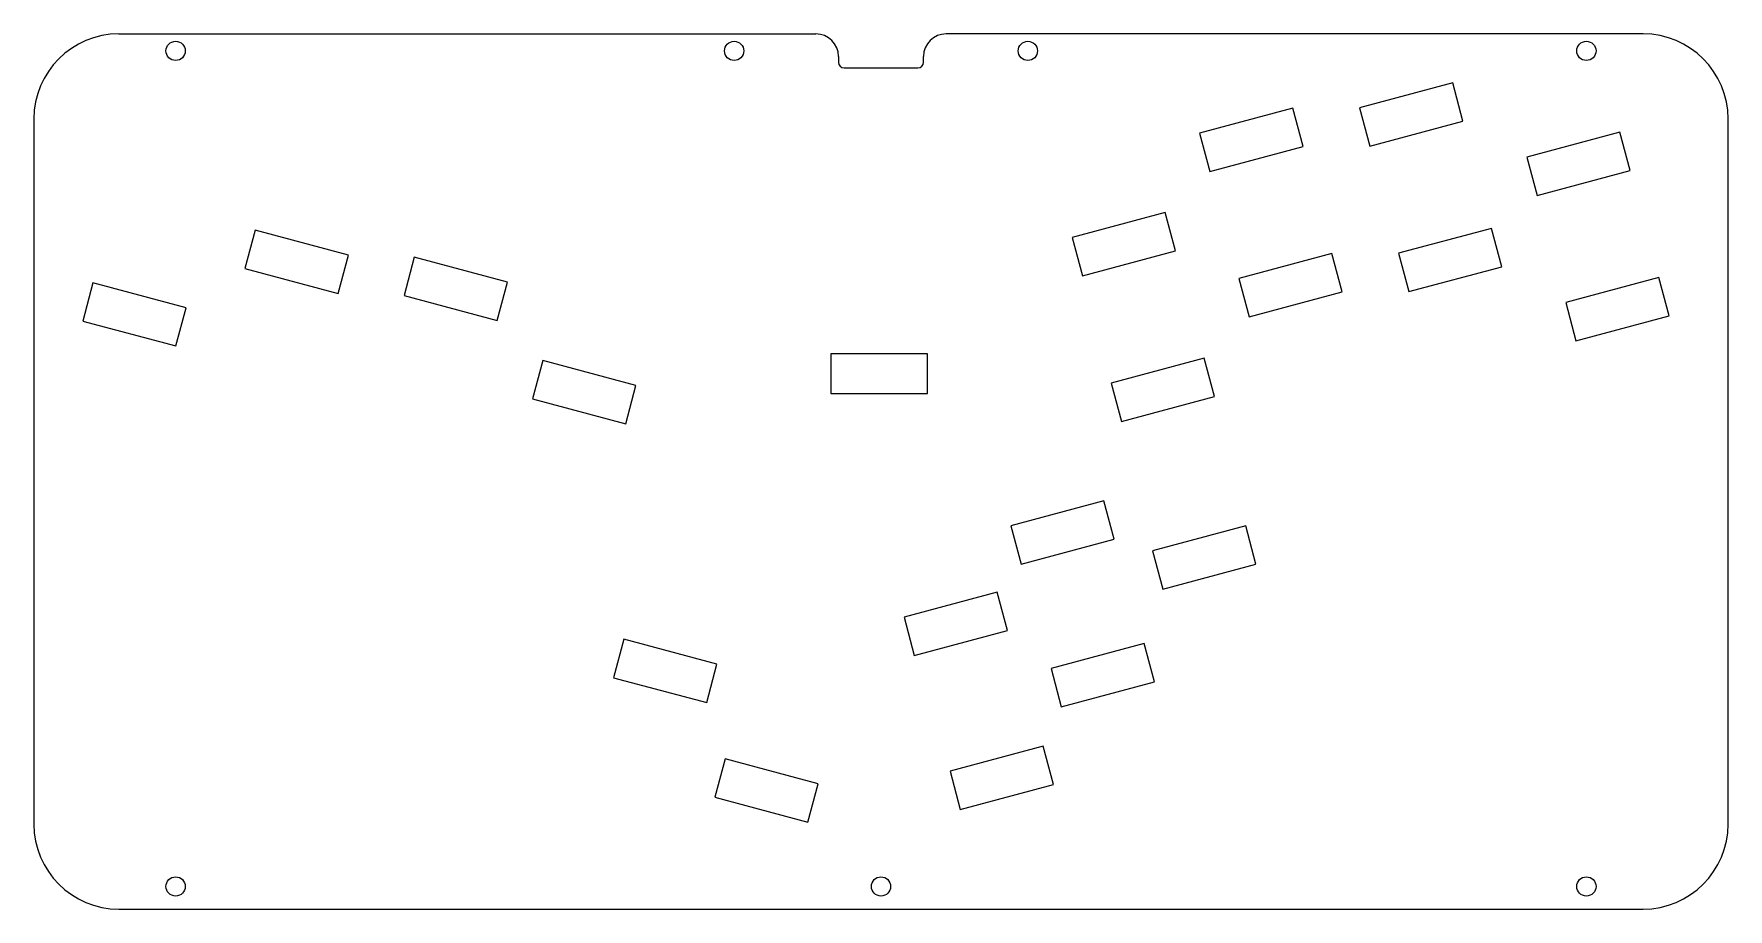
# Model space of a CAD drawing. Header units: inches. Extents: x 0 to 299, y 0 to 154.
import ezdxf

# ---------------------------------------------------------------- set-up
doc = ezdxf.new("R2010")
doc.units = ezdxf.units.IN
doc.header["$MEASUREMENT"] = 0

msp = doc.modelspace()

# ---------------------------------------------------------------- linework, layer by layer
for p, q in [((15, 154.4), (137.9, 154.4)), ((283.8, 154.4), (160.9, 154.4)), ((141.9, 150.4), (141.9, 149.4)), ((156.9, 149.4), (156.9, 150.4)), ((142.9, 148.4), (155.9, 148.4)), ((250.23, 145.76), (233.81, 141.36)), ((252.04, 139), (250.23, 145.76)), ((222.02, 141.27), (205.6, 136.87)), ((223.83, 134.51), (222.02, 141.27)), ((233.81, 141.36), (235.62, 134.6)), ((0, 139.4), (0, 15)), ((235.62, 134.6), (252.04, 139)), ((298.8, 15), (298.8, 139.4)), ((205.6, 136.87), (207.41, 130.11)), ((207.41, 130.11), (223.83, 134.51)), ((279.71, 137.07), (263.29, 132.67)), ((281.53, 130.3), (279.71, 137.07)), ((263.29, 132.67), (265.11, 125.9)), ((265.11, 125.9), (281.53, 130.3)), ((199.53, 122.89), (183.11, 118.49)), ((201.35, 116.13), (199.53, 122.89)), ((39.04, 119.76), (37.23, 113)), ((55.46, 115.36), (39.04, 119.76)), ((257.09, 120.09), (240.67, 115.69)), ((258.9, 113.33), (257.09, 120.09)), ((183.11, 118.49), (184.93, 111.73)), ((53.65, 108.6), (55.46, 115.36)), ((67.09, 115.02), (65.28, 108.26)), ((83.51, 110.62), (67.09, 115.02)), ((184.93, 111.73), (201.35, 116.13)), ((228.92, 115.67), (212.5, 111.27)), ((230.73, 108.91), (228.92, 115.67)), ((240.67, 115.69), (242.48, 108.93)), ((37.23, 113), (53.65, 108.6)), ((81.7, 103.86), (83.51, 110.62)), ((212.5, 111.27), (214.31, 104.51)), ((242.48, 108.93), (258.9, 113.33)), ((286.58, 111.41), (270.16, 107.01)), ((288.39, 104.65), (286.58, 111.41)), ((10.42, 110.5), (8.61, 103.74)), ((26.84, 106.1), (10.42, 110.5)), ((65.28, 108.26), (81.7, 103.86)), ((214.31, 104.51), (230.73, 108.91)), ((25.03, 99.34), (26.84, 106.1)), ((270.16, 107.01), (271.97, 100.25)), ((271.97, 100.25), (288.39, 104.65)), ((8.61, 103.74), (25.03, 99.34)), ((89.77, 96.78), (87.96, 90.02)), ((106.19, 92.38), (89.77, 96.78)), ((140.58, 97.98), (140.58, 90.98)), ((157.58, 97.98), (140.58, 97.98)), ((157.58, 90.98), (157.58, 97.98)), ((206.42, 97.18), (190, 92.78)), ((208.23, 90.42), (206.42, 97.18)), ((190, 92.78), (191.81, 86.02)), ((87.96, 90.02), (104.38, 85.62)), ((104.38, 85.62), (106.19, 92.38)), ((140.58, 90.98), (157.58, 90.98)), ((191.81, 86.02), (208.23, 90.42)), ((188.72, 72.01), (172.3, 67.61)), ((190.53, 65.25), (188.72, 72.01)), ((172.3, 67.61), (174.11, 60.85)), ((213.72, 67.61), (197.3, 63.21)), ((215.53, 60.85), (213.72, 67.61)), ((174.11, 60.85), (190.53, 65.25)), ((197.3, 63.21), (199.11, 56.45)), ((199.11, 56.45), (215.53, 60.85)), ((169.88, 55.91), (153.46, 51.51)), ((171.69, 49.15), (169.88, 55.91)), ((153.46, 51.51), (155.27, 44.75)), ((155.27, 44.75), (171.69, 49.15)), ((104.05, 47.6), (102.24, 40.83)), ((120.47, 43.2), (104.05, 47.6)), ((195.81, 46.83), (179.39, 42.43)), ((197.62, 40.07), (195.81, 46.83)), ((118.66, 36.43), (120.47, 43.2)), ((179.39, 42.43), (181.2, 35.67)), ((102.24, 40.83), (118.66, 36.43)), ((181.2, 35.67), (197.62, 40.07)), ((177.99, 28.76), (161.57, 24.36)), ((179.8, 22), (177.99, 28.76)), ((121.89, 26.5), (120.08, 19.74)), ((138.32, 22.1), (121.89, 26.5)), ((161.57, 24.36), (163.38, 17.6)), ((136.5, 15.34), (138.32, 22.1)), ((163.38, 17.6), (179.8, 22)), ((120.08, 19.74), (136.5, 15.34)), ((15, 0), (283.8, 0))]:
    msp.add_line(p, q)
for centre in [(25, 151.4), (123.5, 151.4), (175.3, 151.4), (273.8, 151.4), (25, 4), (149.4, 4), (273.8, 4)]:
    msp.add_circle(centre, 1.7)
for centre, radius, start, end in [((15, 139.4), 15, 90, 180), ((137.9, 150.4), 4, 0, 90), ((160.9, 150.4), 4, 90, 180), ((283.8, 139.4), 15, 0, 90), ((142.9, 149.4), 1, 180, 270), ((155.9, 149.4), 1, 270, 360), ((15, 15), 15, 180, 270), ((283.8, 15), 15, 270, 0)]:
    msp.add_arc(centre, radius, start, end)

doc.saveas('drawing.dxf')
